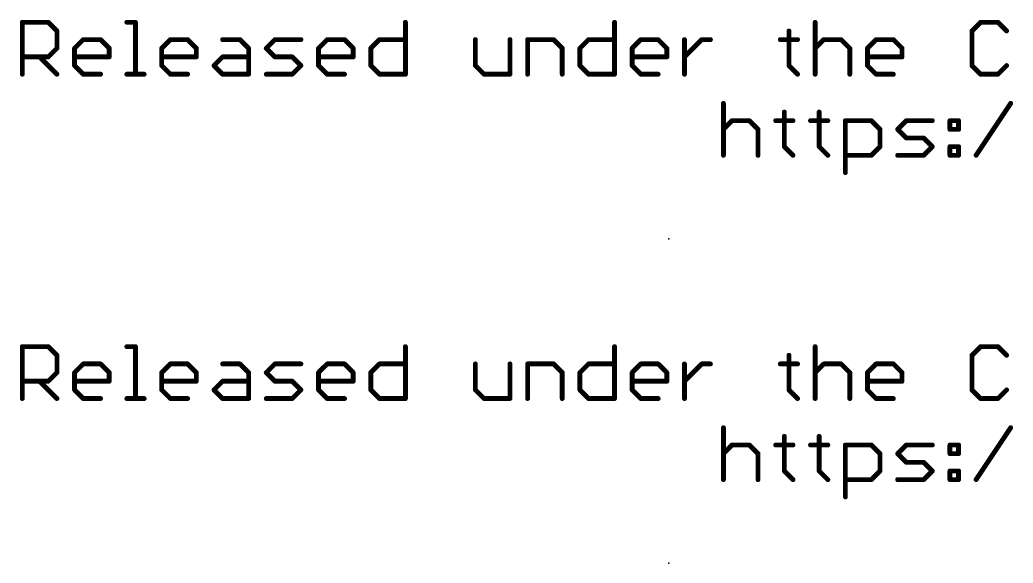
# Model space of a CAD drawing. Extents: x -32 to 75, y -41 to 41.
# Drawn here: x -31.75 to -0.64, y -40.64 to -23.62 of the extents above; entities that cross this region are included whole.
import ezdxf

# ---------------------------------------------------------------- set-up
doc = ezdxf.new("R2010")
doc.units = 0
doc.layers.add('23', color=53, linetype='CONTINUOUS')
doc.layers.add('51', color=53, linetype='CONTINUOUS')

msp = doc.modelspace()

# ---------------------------------------------------------------- linework, layer by layer
at = {"layer": '23'}
for p in [(-11.43, -30.48), (-11.43, -40.64)]:
    msp.add_point(p, dxfattribs=at)
at = {"layer": '51', "const_width": 0.1524}
for points in [[(-31.6738, -25.3238), (-31.6738, -23.6968)], [(-31.6738, -23.6968), (-30.8603, -23.6968)], [(-30.8603, -23.6968), (-30.5891, -23.968)], [(-28.3995, -23.6968), (-28.1283, -23.6968)], [(-28.1283, -23.6968), (-28.1283, -25.3238)], [(-19.6748, -23.6968), (-19.6748, -25.3238)], [(-13.1261, -23.6968), (-13.1261, -25.3238)], [(-6.8436, -23.6968), (-6.8436, -25.3238)], [(-1.661, -23.6968), (-1.9321, -23.968)], [(-1.1186, -23.6968), (-1.661, -23.6968)], [(-0.8475, -23.968), (-1.1186, -23.6968)], [(-30.5891, -23.968), (-30.5891, -24.5103)], [(-7.6639, -23.968), (-7.6639, -25.0526)], [(-1.9321, -23.968), (-1.9321, -25.0526)], [(-30.0366, -24.5103), (-29.7655, -24.2391)], [(-29.7655, -24.2391), (-29.2232, -24.2391)], [(-29.2232, -24.2391), (-28.952, -24.5103)], [(-27.3081, -24.5103), (-27.0369, -24.2391)], [(-27.0369, -24.2391), (-26.4946, -24.2391)], [(-26.4946, -24.2391), (-26.2234, -24.5103)], [(-25.3997, -24.2391), (-24.8574, -24.2391)], [(-24.8574, -24.2391), (-24.5862, -24.5103)], [(-24.0337, -24.5103), (-23.7626, -24.2391)], [(-23.7626, -24.2391), (-22.9491, -24.2391)], [(-22.3966, -24.5103), (-22.1254, -24.2391)], [(-22.1254, -24.2391), (-21.5831, -24.2391)], [(-21.5831, -24.2391), (-21.3119, -24.5103)], [(-20.7594, -24.5103), (-20.4883, -24.2391)], [(-20.4883, -24.2391), (-19.6748, -24.2391)], [(-17.4851, -24.2391), (-17.4851, -25.0526)], [(-16.4005, -25.3238), (-16.4005, -24.2391)], [(-15.848, -25.3238), (-15.848, -24.2391)], [(-15.848, -24.2391), (-15.0345, -24.2391)], [(-15.0345, -24.2391), (-14.7633, -24.5103)], [(-14.2108, -24.5103), (-13.9396, -24.2391)], [(-13.9396, -24.2391), (-13.1261, -24.2391)], [(-12.5736, -24.5103), (-12.3025, -24.2391)], [(-12.3025, -24.2391), (-11.7602, -24.2391)], [(-11.7602, -24.2391), (-11.489, -24.5103)], [(-10.9365, -25.3238), (-10.9365, -24.2391)], [(-10.9365, -24.7815), (-10.3942, -24.2391)], [(-10.3942, -24.2391), (-10.123, -24.2391)], [(-7.935, -24.2391), (-7.3927, -24.2391)], [(-6.8436, -24.5103), (-6.5724, -24.2391)], [(-6.5724, -24.2391), (-6.0301, -24.2391)], [(-6.0301, -24.2391), (-5.7589, -24.5103)], [(-5.2064, -24.5103), (-4.9353, -24.2391)], [(-4.9353, -24.2391), (-4.3929, -24.2391)], [(-4.3929, -24.2391), (-4.1218, -24.5103)], [(-30.5891, -24.5103), (-30.8603, -24.7815)], [(-30.0366, -25.0526), (-30.0366, -24.5103)], [(-28.952, -24.5103), (-28.952, -24.7815)], [(-27.3081, -25.0526), (-27.3081, -24.5103)], [(-26.2234, -24.5103), (-26.2234, -24.7815)], [(-24.5862, -24.5103), (-24.5862, -25.3238)], [(-23.7626, -24.7815), (-24.0337, -24.5103)], [(-22.3966, -25.0526), (-22.3966, -24.5103)], [(-21.3119, -24.5103), (-21.3119, -24.7815)], [(-20.7594, -25.0526), (-20.7594, -24.5103)], [(-14.7633, -24.5103), (-14.7633, -25.3238)], [(-14.2108, -25.0526), (-14.2108, -24.5103)], [(-12.5736, -25.0526), (-12.5736, -24.5103)], [(-11.489, -24.5103), (-11.489, -24.7815)], [(-5.7589, -24.5103), (-5.7589, -25.3238)], [(-5.2064, -25.0526), (-5.2064, -24.5103)], [(-4.1218, -24.5103), (-4.1218, -24.7815)], [(-30.8603, -24.7815), (-31.6738, -24.7815)], [(-31.1315, -24.7815), (-30.5891, -25.3238)], [(-28.952, -24.7815), (-30.0366, -24.7815)], [(-26.2234, -24.7815), (-27.3081, -24.7815)], [(-25.6709, -25.0526), (-25.3997, -24.7815)], [(-25.3997, -24.7815), (-24.5862, -24.7815)], [(-23.2202, -24.7815), (-23.7626, -24.7815)], [(-22.9491, -25.0526), (-23.2202, -24.7815)], [(-21.3119, -24.7815), (-22.3966, -24.7815)], [(-11.489, -24.7815), (-12.5736, -24.7815)], [(-4.1218, -24.7815), (-5.2064, -24.7815)], [(-29.7655, -25.3238), (-30.0366, -25.0526)], [(-27.0369, -25.3238), (-27.3081, -25.0526)], [(-25.3997, -25.3238), (-25.6709, -25.0526)], [(-23.2202, -25.3238), (-22.9491, -25.0526)], [(-22.1254, -25.3238), (-22.3966, -25.0526)], [(-20.4883, -25.3238), (-20.7594, -25.0526)], [(-17.4851, -25.0526), (-17.214, -25.3238)], [(-13.9396, -25.3238), (-14.2108, -25.0526)], [(-12.3025, -25.3238), (-12.5736, -25.0526)], [(-7.6639, -25.0526), (-7.3927, -25.3238)], [(-4.9353, -25.3238), (-5.2064, -25.0526)], [(-1.9321, -25.0526), (-1.661, -25.3238)], [(-1.1186, -25.3238), (-0.8475, -25.0526)], [(-29.2232, -25.3238), (-29.7655, -25.3238)], [(-28.3995, -25.3238), (-27.8572, -25.3238)], [(-26.4946, -25.3238), (-27.0369, -25.3238)], [(-24.5862, -25.3238), (-25.3997, -25.3238)], [(-24.0337, -25.3238), (-23.2202, -25.3238)], [(-21.5831, -25.3238), (-22.1254, -25.3238)], [(-19.6748, -25.3238), (-20.4883, -25.3238)], [(-17.214, -25.3238), (-16.4005, -25.3238)], [(-13.1261, -25.3238), (-13.9396, -25.3238)], [(-11.7602, -25.3238), (-12.3025, -25.3238)], [(-4.3929, -25.3238), (-4.9353, -25.3238)], [(-1.661, -25.3238), (-1.1186, -25.3238)], [(-9.7166, -26.2368), (-9.7166, -27.8638)], [(-7.8083, -26.508), (-7.8083, -27.5926)], [(-6.7169, -26.508), (-6.7169, -27.5926)], [(-1.8037, -27.8638), (-0.7191, -26.2368)], [(-9.7166, -27.0503), (-9.4455, -26.7791)], [(-9.4455, -26.7791), (-8.9032, -26.7791)], [(-8.9032, -26.7791), (-8.632, -27.0503)], [(-8.0795, -26.7791), (-7.5372, -26.7791)], [(-6.9881, -26.7791), (-6.4457, -26.7791)], [(-5.8966, -28.4061), (-5.8966, -26.7791)], [(-5.8966, -26.7791), (-5.0831, -26.7791)], [(-5.0831, -26.7791), (-4.812, -27.0503)], [(-4.2595, -27.0503), (-3.9883, -26.7791)], [(-3.9883, -26.7791), (-3.1748, -26.7791)], [(-2.6223, -26.7791), (-2.3511, -26.7791)], [(-2.6223, -27.0503), (-2.6223, -26.7791)], [(-2.3511, -26.7791), (-2.3511, -27.0503)], [(-8.632, -27.0503), (-8.632, -27.8638)], [(-4.812, -27.0503), (-4.812, -27.5926)], [(-3.9883, -27.3215), (-4.2595, -27.0503)], [(-2.3511, -27.0503), (-2.6223, -27.0503)], [(-3.446, -27.3215), (-3.9883, -27.3215)], [(-3.1748, -27.5926), (-3.446, -27.3215)], [(-7.8083, -27.5926), (-7.5372, -27.8638)], [(-6.7169, -27.5926), (-6.4457, -27.8638)], [(-4.812, -27.5926), (-5.0831, -27.8638)], [(-3.446, -27.8638), (-3.1748, -27.5926)], [(-2.6223, -27.5926), (-2.3511, -27.5926)], [(-2.6223, -27.8638), (-2.6223, -27.5926)], [(-2.3511, -27.5926), (-2.3511, -27.8638)], [(-5.0831, -27.8638), (-5.8966, -27.8638)], [(-4.2595, -27.8638), (-3.446, -27.8638)], [(-2.3511, -27.8638), (-2.6223, -27.8638)], [(-31.6738, -35.4838), (-31.6738, -33.8568)], [(-31.6738, -33.8568), (-30.8603, -33.8568)], [(-30.8603, -33.8568), (-30.5891, -34.128)], [(-28.3995, -33.8568), (-28.1283, -33.8568)], [(-28.1283, -33.8568), (-28.1283, -35.4838)], [(-19.6748, -33.8568), (-19.6748, -35.4838)], [(-13.1261, -33.8568), (-13.1261, -35.4838)], [(-6.8436, -33.8568), (-6.8436, -35.4838)], [(-1.661, -33.8568), (-1.9321, -34.128)], [(-1.1186, -33.8568), (-1.661, -33.8568)], [(-0.8475, -34.128), (-1.1186, -33.8568)], [(-30.5891, -34.128), (-30.5891, -34.6703)], [(-7.6639, -34.128), (-7.6639, -35.2126)], [(-1.9321, -34.128), (-1.9321, -35.2126)], [(-30.0366, -34.6703), (-29.7655, -34.3991)], [(-29.7655, -34.3991), (-29.2232, -34.3991)], [(-29.2232, -34.3991), (-28.952, -34.6703)], [(-27.3081, -34.6703), (-27.0369, -34.3991)], [(-27.0369, -34.3991), (-26.4946, -34.3991)], [(-26.4946, -34.3991), (-26.2234, -34.6703)], [(-25.3997, -34.3991), (-24.8574, -34.3991)], [(-24.8574, -34.3991), (-24.5862, -34.6703)], [(-24.0337, -34.6703), (-23.7626, -34.3991)], [(-23.7626, -34.3991), (-22.9491, -34.3991)], [(-22.3966, -34.6703), (-22.1254, -34.3991)], [(-22.1254, -34.3991), (-21.5831, -34.3991)], [(-21.5831, -34.3991), (-21.3119, -34.6703)], [(-20.7594, -34.6703), (-20.4883, -34.3991)], [(-20.4883, -34.3991), (-19.6748, -34.3991)], [(-17.4851, -34.3991), (-17.4851, -35.2126)], [(-16.4005, -35.4838), (-16.4005, -34.3991)], [(-15.848, -35.4838), (-15.848, -34.3991)], [(-15.848, -34.3991), (-15.0345, -34.3991)], [(-15.0345, -34.3991), (-14.7633, -34.6703)], [(-14.2108, -34.6703), (-13.9396, -34.3991)], [(-13.9396, -34.3991), (-13.1261, -34.3991)], [(-12.5736, -34.6703), (-12.3025, -34.3991)], [(-12.3025, -34.3991), (-11.7602, -34.3991)], [(-11.7602, -34.3991), (-11.489, -34.6703)], [(-10.9365, -35.4838), (-10.9365, -34.3991)], [(-10.9365, -34.9415), (-10.3942, -34.3991)], [(-10.3942, -34.3991), (-10.123, -34.3991)], [(-7.935, -34.3991), (-7.3927, -34.3991)], [(-6.8436, -34.6703), (-6.5724, -34.3991)], [(-6.5724, -34.3991), (-6.0301, -34.3991)], [(-6.0301, -34.3991), (-5.7589, -34.6703)], [(-5.2064, -34.6703), (-4.9353, -34.3991)], [(-4.9353, -34.3991), (-4.3929, -34.3991)], [(-4.3929, -34.3991), (-4.1218, -34.6703)], [(-30.5891, -34.6703), (-30.8603, -34.9415)], [(-30.0366, -35.2126), (-30.0366, -34.6703)], [(-28.952, -34.6703), (-28.952, -34.9415)], [(-27.3081, -35.2126), (-27.3081, -34.6703)], [(-26.2234, -34.6703), (-26.2234, -34.9415)], [(-24.5862, -34.6703), (-24.5862, -35.4838)], [(-23.7626, -34.9415), (-24.0337, -34.6703)], [(-22.3966, -35.2126), (-22.3966, -34.6703)], [(-21.3119, -34.6703), (-21.3119, -34.9415)], [(-20.7594, -35.2126), (-20.7594, -34.6703)], [(-14.7633, -34.6703), (-14.7633, -35.4838)], [(-14.2108, -35.2126), (-14.2108, -34.6703)], [(-12.5736, -35.2126), (-12.5736, -34.6703)], [(-11.489, -34.6703), (-11.489, -34.9415)], [(-5.7589, -34.6703), (-5.7589, -35.4838)], [(-5.2064, -35.2126), (-5.2064, -34.6703)], [(-4.1218, -34.6703), (-4.1218, -34.9415)], [(-30.8603, -34.9415), (-31.6738, -34.9415)], [(-31.1315, -34.9415), (-30.5891, -35.4838)], [(-28.952, -34.9415), (-30.0366, -34.9415)], [(-29.7655, -35.4838), (-30.0366, -35.2126)], [(-26.2234, -34.9415), (-27.3081, -34.9415)], [(-27.0369, -35.4838), (-27.3081, -35.2126)], [(-25.6709, -35.2126), (-25.3997, -34.9415)], [(-25.3997, -35.4838), (-25.6709, -35.2126)], [(-25.3997, -34.9415), (-24.5862, -34.9415)], [(-23.2202, -34.9415), (-23.7626, -34.9415)], [(-22.9491, -35.2126), (-23.2202, -34.9415)], [(-23.2202, -35.4838), (-22.9491, -35.2126)], [(-21.3119, -34.9415), (-22.3966, -34.9415)], [(-22.1254, -35.4838), (-22.3966, -35.2126)], [(-20.4883, -35.4838), (-20.7594, -35.2126)], [(-17.4851, -35.2126), (-17.214, -35.4838)], [(-13.9396, -35.4838), (-14.2108, -35.2126)], [(-11.489, -34.9415), (-12.5736, -34.9415)], [(-12.3025, -35.4838), (-12.5736, -35.2126)], [(-7.6639, -35.2126), (-7.3927, -35.4838)], [(-4.1218, -34.9415), (-5.2064, -34.9415)], [(-4.9353, -35.4838), (-5.2064, -35.2126)], [(-1.9321, -35.2126), (-1.661, -35.4838)], [(-1.1186, -35.4838), (-0.8475, -35.2126)], [(-29.2232, -35.4838), (-29.7655, -35.4838)], [(-28.3995, -35.4838), (-27.8572, -35.4838)], [(-26.4946, -35.4838), (-27.0369, -35.4838)], [(-24.5862, -35.4838), (-25.3997, -35.4838)], [(-24.0337, -35.4838), (-23.2202, -35.4838)], [(-21.5831, -35.4838), (-22.1254, -35.4838)], [(-19.6748, -35.4838), (-20.4883, -35.4838)], [(-17.214, -35.4838), (-16.4005, -35.4838)], [(-13.1261, -35.4838), (-13.9396, -35.4838)], [(-11.7602, -35.4838), (-12.3025, -35.4838)], [(-4.3929, -35.4838), (-4.9353, -35.4838)], [(-1.661, -35.4838), (-1.1186, -35.4838)], [(-9.7166, -36.3968), (-9.7166, -38.0238)], [(-1.8037, -38.0238), (-0.7191, -36.3968)], [(-7.8083, -36.668), (-7.8083, -37.7526)], [(-6.7169, -36.668), (-6.7169, -37.7526)], [(-9.7166, -37.2103), (-9.4455, -36.9391)], [(-9.4455, -36.9391), (-8.9032, -36.9391)], [(-8.9032, -36.9391), (-8.632, -37.2103)], [(-8.0795, -36.9391), (-7.5372, -36.9391)], [(-6.9881, -36.9391), (-6.4457, -36.9391)], [(-5.8966, -38.5661), (-5.8966, -36.9391)], [(-5.8966, -36.9391), (-5.0831, -36.9391)], [(-5.0831, -36.9391), (-4.812, -37.2103)], [(-4.2595, -37.2103), (-3.9883, -36.9391)], [(-3.9883, -36.9391), (-3.1748, -36.9391)], [(-2.6223, -36.9391), (-2.3511, -36.9391)], [(-2.6223, -37.2103), (-2.6223, -36.9391)], [(-2.3511, -36.9391), (-2.3511, -37.2103)], [(-8.632, -37.2103), (-8.632, -38.0238)], [(-4.812, -37.2103), (-4.812, -37.7526)], [(-3.9883, -37.4815), (-4.2595, -37.2103)], [(-2.3511, -37.2103), (-2.6223, -37.2103)], [(-3.446, -37.4815), (-3.9883, -37.4815)], [(-3.1748, -37.7526), (-3.446, -37.4815)], [(-7.8083, -37.7526), (-7.5372, -38.0238)], [(-6.7169, -37.7526), (-6.4457, -38.0238)], [(-5.0831, -38.0238), (-5.8966, -38.0238)], [(-4.812, -37.7526), (-5.0831, -38.0238)], [(-4.2595, -38.0238), (-3.446, -38.0238)], [(-3.446, -38.0238), (-3.1748, -37.7526)], [(-2.6223, -37.7526), (-2.3511, -37.7526)], [(-2.6223, -38.0238), (-2.6223, -37.7526)], [(-2.3511, -38.0238), (-2.6223, -38.0238)], [(-2.3511, -37.7526), (-2.3511, -38.0238)]]:
    msp.add_lwpolyline(points, dxfattribs=at)
at = {"layer": '51', "const_width": 0.0762}
for points in [[(-31.6357, -23.6968, 1), (-31.7119, -23.6968)], [(-31.6738, -23.6587, 1), (-31.6738, -23.7349)], [(-30.8334, -23.6699, 1), (-30.8872, -23.7238)], [(-30.8603, -23.7349, 1), (-30.8603, -23.6587)], [(-28.3995, -23.6587, 1), (-28.3995, -23.7349)], [(-28.0902, -23.6968, 1), (-28.1664, -23.6968)], [(-28.1283, -23.7349, 1), (-28.1283, -23.6587)], [(-19.6367, -23.6968, 1), (-19.7129, -23.6968)], [(-13.088, -23.6968, 1), (-13.1642, -23.6968)], [(-6.8055, -23.6968, 1), (-6.8817, -23.6968)], [(-1.661, -23.6587, 1), (-1.661, -23.7349)], [(-1.634, -23.7238, 1), (-1.6879, -23.6699)], [(-1.0917, -23.6699, 1), (-1.1456, -23.7238)], [(-1.1186, -23.7349, 1), (-1.1186, -23.6587)], [(-30.551, -23.968, 1), (-30.6272, -23.968)], [(-30.6161, -23.9949, 1), (-30.5622, -23.941)], [(-7.6258, -23.968, 1), (-7.702, -23.968)], [(-1.9591, -23.941, 1), (-1.9052, -23.9949)], [(-1.894, -23.968, 1), (-1.9702, -23.968)], [(-0.8744, -23.9949, 1), (-0.8205, -23.941)], [(-29.7655, -24.201, 1), (-29.7655, -24.2772)], [(-29.7385, -24.2661, 1), (-29.7924, -24.2122)], [(-29.1962, -24.2122, 1), (-29.2501, -24.2661)], [(-29.2232, -24.2772, 1), (-29.2232, -24.201)], [(-27.0369, -24.201, 1), (-27.0369, -24.2772)], [(-27.0099, -24.2661, 1), (-27.0638, -24.2122)], [(-26.4676, -24.2122, 1), (-26.5215, -24.2661)], [(-26.4946, -24.2772, 1), (-26.4946, -24.201)], [(-25.3997, -24.201, 1), (-25.3997, -24.2772)], [(-24.8305, -24.2122, 1), (-24.8843, -24.2661)], [(-24.8574, -24.2772, 1), (-24.8574, -24.201)], [(-23.7626, -24.201, 1), (-23.7626, -24.2772)], [(-23.7356, -24.2661, 1), (-23.7895, -24.2122)], [(-22.9491, -24.2772, 1), (-22.9491, -24.201)], [(-22.1254, -24.201, 1), (-22.1254, -24.2772)], [(-22.0985, -24.2661, 1), (-22.1524, -24.2122)], [(-21.5561, -24.2122, 1), (-21.61, -24.2661)], [(-21.5831, -24.2772, 1), (-21.5831, -24.201)], [(-20.4883, -24.201, 1), (-20.4883, -24.2772)], [(-20.4613, -24.2661, 1), (-20.5152, -24.2122)], [(-19.6748, -24.2772, 1), (-19.6748, -24.201)], [(-17.447, -24.2391, 1), (-17.5232, -24.2391)], [(-16.3624, -24.2391, 1), (-16.4386, -24.2391)], [(-15.8099, -24.2391, 1), (-15.8861, -24.2391)], [(-15.848, -24.201, 1), (-15.848, -24.2772)], [(-15.0075, -24.2122, 1), (-15.0614, -24.2661)], [(-15.0345, -24.2772, 1), (-15.0345, -24.201)], [(-13.9396, -24.201, 1), (-13.9396, -24.2772)], [(-13.9127, -24.2661, 1), (-13.9666, -24.2122)], [(-13.1261, -24.2772, 1), (-13.1261, -24.201)], [(-12.3025, -24.201, 1), (-12.3025, -24.2772)], [(-12.2755, -24.2661, 1), (-12.3294, -24.2122)], [(-11.7332, -24.2122, 1), (-11.7871, -24.2661)], [(-11.7602, -24.2772, 1), (-11.7602, -24.201)], [(-10.8984, -24.2391, 1), (-10.9746, -24.2391)], [(-10.3942, -24.201, 1), (-10.3942, -24.2772)], [(-10.3672, -24.2661, 1), (-10.4211, -24.2122)], [(-10.123, -24.2772, 1), (-10.123, -24.201)], [(-7.935, -24.201, 1), (-7.935, -24.2772)], [(-7.3927, -24.2772, 1), (-7.3927, -24.201)], [(-6.5724, -24.201, 1), (-6.5724, -24.2772)], [(-6.5455, -24.2661, 1), (-6.5994, -24.2122)], [(-6.0032, -24.2122, 1), (-6.057, -24.2661)], [(-6.0301, -24.2772, 1), (-6.0301, -24.201)], [(-4.9353, -24.201, 1), (-4.9353, -24.2772)], [(-4.9083, -24.2661, 1), (-4.9622, -24.2122)], [(-4.366, -24.2122, 1), (-4.4199, -24.2661)], [(-4.3929, -24.2772, 1), (-4.3929, -24.201)], [(-30.6272, -24.5103, 1), (-30.551, -24.5103)], [(-30.5622, -24.5372, 1), (-30.6161, -24.4834)], [(-29.9985, -24.5103, 1), (-30.0747, -24.5103)], [(-30.0636, -24.4834, 1), (-30.0097, -24.5372)], [(-28.9139, -24.5103, 1), (-28.9901, -24.5103)], [(-28.9789, -24.5372, 1), (-28.925, -24.4834)], [(-27.27, -24.5103, 1), (-27.3462, -24.5103)], [(-27.335, -24.4834, 1), (-27.2811, -24.5372)], [(-26.1853, -24.5103, 1), (-26.2615, -24.5103)], [(-26.2503, -24.5372, 1), (-26.1964, -24.4834)], [(-24.5481, -24.5103, 1), (-24.6243, -24.5103)], [(-24.6132, -24.5372, 1), (-24.5593, -24.4834)], [(-24.0068, -24.4834, 1), (-24.0607, -24.5372)], [(-24.0607, -24.4834, 1), (-24.0068, -24.5372)], [(-22.3585, -24.5103, 1), (-22.4347, -24.5103)], [(-22.4235, -24.4834, 1), (-22.3696, -24.5372)], [(-21.2738, -24.5103, 1), (-21.35, -24.5103)], [(-21.3389, -24.5372, 1), (-21.285, -24.4834)], [(-20.7213, -24.5103, 1), (-20.7975, -24.5103)], [(-20.7864, -24.4834, 1), (-20.7325, -24.5372)], [(-14.7252, -24.5103, 1), (-14.8014, -24.5103)], [(-14.7902, -24.5372, 1), (-14.7364, -24.4834)], [(-14.1727, -24.5103, 1), (-14.2489, -24.5103)], [(-14.2377, -24.4834, 1), (-14.1839, -24.5372)], [(-12.5355, -24.5103, 1), (-12.6117, -24.5103)], [(-12.6006, -24.4834, 1), (-12.5467, -24.5372)], [(-11.4509, -24.5103, 1), (-11.5271, -24.5103)], [(-11.5159, -24.5372, 1), (-11.462, -24.4834)], [(-6.8705, -24.4834, 1), (-6.8167, -24.5372)], [(-5.7208, -24.5103, 1), (-5.797, -24.5103)], [(-5.7859, -24.5372, 1), (-5.732, -24.4834)], [(-5.1683, -24.5103, 1), (-5.2445, -24.5103)], [(-5.2334, -24.4834, 1), (-5.1795, -24.5372)], [(-4.0837, -24.5103, 1), (-4.1599, -24.5103)], [(-4.1487, -24.5372, 1), (-4.0948, -24.4834)], [(-31.6738, -24.7434, 1), (-31.6738, -24.8196)], [(-31.1045, -24.7545, 1), (-31.1584, -24.8084)], [(-30.8872, -24.7545, 1), (-30.8334, -24.8084)], [(-30.8603, -24.8196, 1), (-30.8603, -24.7434)], [(-30.0366, -24.7434, 1), (-30.0366, -24.8196)], [(-28.9901, -24.7815, 1), (-28.9139, -24.7815)], [(-28.952, -24.8196, 1), (-28.952, -24.7434)], [(-27.3081, -24.7434, 1), (-27.3081, -24.8196)], [(-26.2615, -24.7815, 1), (-26.1853, -24.7815)], [(-26.2234, -24.8196, 1), (-26.2234, -24.7434)], [(-25.3997, -24.7434, 1), (-25.3997, -24.8196)], [(-25.3728, -24.8084, 1), (-25.4267, -24.7545)], [(-24.5862, -24.8196, 1), (-24.5862, -24.7434)], [(-23.7626, -24.7434, 1), (-23.7626, -24.8196)], [(-23.7895, -24.8084, 1), (-23.7356, -24.7545)], [(-23.1933, -24.7545, 1), (-23.2472, -24.8084)], [(-23.2202, -24.8196, 1), (-23.2202, -24.7434)], [(-22.3966, -24.7434, 1), (-22.3966, -24.8196)], [(-21.35, -24.7815, 1), (-21.2738, -24.7815)], [(-21.3119, -24.8196, 1), (-21.3119, -24.7434)], [(-12.5736, -24.7434, 1), (-12.5736, -24.8196)], [(-11.5271, -24.7815, 1), (-11.4509, -24.7815)], [(-11.489, -24.8196, 1), (-11.489, -24.7434)], [(-10.9634, -24.7545, 1), (-10.9095, -24.8084)], [(-5.2064, -24.7434, 1), (-5.2064, -24.8196)], [(-4.1599, -24.7815, 1), (-4.0837, -24.7815)], [(-4.1218, -24.8196, 1), (-4.1218, -24.7434)], [(-30.0097, -25.0257, 1), (-30.0636, -25.0796)], [(-30.0747, -25.0526, 1), (-29.9985, -25.0526)], [(-27.2811, -25.0257, 1), (-27.335, -25.0796)], [(-27.3462, -25.0526, 1), (-27.27, -25.0526)], [(-25.644, -25.0257, 1), (-25.6978, -25.0796)], [(-25.6978, -25.0257, 1), (-25.644, -25.0796)], [(-22.9221, -25.0796, 1), (-22.976, -25.0257)], [(-22.976, -25.0796, 1), (-22.9221, -25.0257)], [(-22.3696, -25.0257, 1), (-22.4235, -25.0796)], [(-22.4347, -25.0526, 1), (-22.3585, -25.0526)], [(-20.7325, -25.0257, 1), (-20.7864, -25.0796)], [(-20.7975, -25.0526, 1), (-20.7213, -25.0526)], [(-17.4582, -25.0257, 1), (-17.5121, -25.0796)], [(-17.5232, -25.0526, 1), (-17.447, -25.0526)], [(-14.1839, -25.0257, 1), (-14.2377, -25.0796)], [(-14.2489, -25.0526, 1), (-14.1727, -25.0526)], [(-12.5467, -25.0257, 1), (-12.6006, -25.0796)], [(-12.6117, -25.0526, 1), (-12.5355, -25.0526)], [(-7.6369, -25.0257, 1), (-7.6908, -25.0796)], [(-7.702, -25.0526, 1), (-7.6258, -25.0526)], [(-5.1795, -25.0257, 1), (-5.2334, -25.0796)], [(-5.2445, -25.0526, 1), (-5.1683, -25.0526)], [(-1.9052, -25.0257, 1), (-1.9591, -25.0796)], [(-1.9702, -25.0526, 1), (-1.894, -25.0526)], [(-0.8205, -25.0796, 1), (-0.8744, -25.0257)], [(-31.7119, -25.3238, 1), (-31.6357, -25.3238)], [(-30.6161, -25.3507, 1), (-30.5622, -25.2969)], [(-29.7655, -25.2857, 1), (-29.7655, -25.3619)], [(-29.7924, -25.3507, 1), (-29.7385, -25.2969)], [(-29.2232, -25.3619, 1), (-29.2232, -25.2857)], [(-28.3995, -25.2857, 1), (-28.3995, -25.3619)], [(-28.1664, -25.3238, 1), (-28.0902, -25.3238)], [(-27.8572, -25.3619, 1), (-27.8572, -25.2857)], [(-27.0369, -25.2857, 1), (-27.0369, -25.3619)], [(-27.0638, -25.3507, 1), (-27.0099, -25.2969)], [(-26.4946, -25.3619, 1), (-26.4946, -25.2857)], [(-25.3997, -25.2857, 1), (-25.3997, -25.3619)], [(-25.4267, -25.3507, 1), (-25.3728, -25.2969)], [(-24.6243, -25.3238, 1), (-24.5481, -25.3238)], [(-24.5862, -25.3619, 1), (-24.5862, -25.2857)], [(-24.0337, -25.2857, 1), (-24.0337, -25.3619)], [(-23.2472, -25.2969, 1), (-23.1933, -25.3507)], [(-23.2202, -25.3619, 1), (-23.2202, -25.2857)], [(-22.1254, -25.2857, 1), (-22.1254, -25.3619)], [(-22.1524, -25.3507, 1), (-22.0985, -25.2969)], [(-21.5831, -25.3619, 1), (-21.5831, -25.2857)], [(-20.4883, -25.2857, 1), (-20.4883, -25.3619)], [(-20.5152, -25.3507, 1), (-20.4613, -25.2969)], [(-19.7129, -25.3238, 1), (-19.6367, -25.3238)], [(-19.6748, -25.3619, 1), (-19.6748, -25.2857)], [(-17.214, -25.2857, 1), (-17.214, -25.3619)], [(-17.2409, -25.3507, 1), (-17.187, -25.2969)], [(-16.4386, -25.3238, 1), (-16.3624, -25.3238)], [(-16.4005, -25.3619, 1), (-16.4005, -25.2857)], [(-15.8861, -25.3238, 1), (-15.8099, -25.3238)], [(-14.8014, -25.3238, 1), (-14.7252, -25.3238)], [(-13.9396, -25.2857, 1), (-13.9396, -25.3619)], [(-13.9666, -25.3507, 1), (-13.9127, -25.2969)], [(-13.1642, -25.3238, 1), (-13.088, -25.3238)], [(-13.1261, -25.3619, 1), (-13.1261, -25.2857)], [(-12.3025, -25.2857, 1), (-12.3025, -25.3619)], [(-12.3294, -25.3507, 1), (-12.2755, -25.2969)], [(-11.7602, -25.3619, 1), (-11.7602, -25.2857)], [(-10.9746, -25.3238, 1), (-10.8984, -25.3238)], [(-7.4196, -25.3507, 1), (-7.3658, -25.2969)], [(-6.8817, -25.3238, 1), (-6.8055, -25.3238)], [(-5.797, -25.3238, 1), (-5.7208, -25.3238)], [(-4.9353, -25.2857, 1), (-4.9353, -25.3619)], [(-4.9622, -25.3507, 1), (-4.9083, -25.2969)], [(-4.3929, -25.3619, 1), (-4.3929, -25.2857)], [(-1.661, -25.2857, 1), (-1.661, -25.3619)], [(-1.6879, -25.3507, 1), (-1.634, -25.2969)], [(-1.1456, -25.2969, 1), (-1.0917, -25.3507)], [(-1.1186, -25.3619, 1), (-1.1186, -25.2857)], [(-9.6785, -26.2368, 1), (-9.7547, -26.2368)], [(-7.7702, -26.508, 1), (-7.8464, -26.508)], [(-6.6788, -26.508, 1), (-6.755, -26.508)], [(-0.6874, -26.2579, 1), (-0.7508, -26.2157)], [(-9.4455, -26.741, 1), (-9.4455, -26.8172)], [(-9.4185, -26.8061, 1), (-9.4724, -26.7522)], [(-8.8762, -26.7522, 1), (-8.9301, -26.8061)], [(-8.9032, -26.8172, 1), (-8.9032, -26.741)], [(-8.0795, -26.741, 1), (-8.0795, -26.8172)], [(-7.5372, -26.8172, 1), (-7.5372, -26.741)], [(-6.9881, -26.741, 1), (-6.9881, -26.8172)], [(-6.4457, -26.8172, 1), (-6.4457, -26.741)], [(-5.8585, -26.7791, 1), (-5.9347, -26.7791)], [(-5.8966, -26.741, 1), (-5.8966, -26.8172)], [(-5.0562, -26.7522, 1), (-5.1101, -26.8061)], [(-5.0831, -26.8172, 1), (-5.0831, -26.741)], [(-3.9883, -26.741, 1), (-3.9883, -26.8172)], [(-3.9614, -26.8061, 1), (-4.0152, -26.7522)], [(-3.1748, -26.8172, 1), (-3.1748, -26.741)], [(-2.6223, -26.741, 1), (-2.6223, -26.8172)], [(-2.5842, -26.7791, 1), (-2.6604, -26.7791)], [(-2.313, -26.7791, 1), (-2.3892, -26.7791)], [(-2.3511, -26.8172, 1), (-2.3511, -26.741)], [(-9.7436, -27.0234, 1), (-9.6897, -27.0772)], [(-8.5939, -27.0503, 1), (-8.6701, -27.0503)], [(-8.6589, -27.0772, 1), (-8.605, -27.0234)], [(-4.7739, -27.0503, 1), (-4.8501, -27.0503)], [(-4.8389, -27.0772, 1), (-4.785, -27.0234)], [(-4.2325, -27.0234, 1), (-4.2864, -27.0772)], [(-4.2864, -27.0234, 1), (-4.2325, -27.0772)], [(-2.6223, -27.0122, 1), (-2.6223, -27.0884)], [(-2.6604, -27.0503, 1), (-2.5842, -27.0503)], [(-2.3892, -27.0503, 1), (-2.313, -27.0503)], [(-2.3511, -27.0884, 1), (-2.3511, -27.0122)], [(-3.9883, -27.2834, 1), (-3.9883, -27.3596)], [(-4.0152, -27.3484, 1), (-3.9614, -27.2945)], [(-3.419, -27.2945, 1), (-3.4729, -27.3484)], [(-3.446, -27.3596, 1), (-3.446, -27.2834)], [(-7.7814, -27.5657, 1), (-7.8353, -27.6196)], [(-7.8464, -27.5926, 1), (-7.7702, -27.5926)], [(-6.6899, -27.5657, 1), (-6.7438, -27.6196)], [(-6.755, -27.5926, 1), (-6.6788, -27.5926)], [(-4.8501, -27.5926, 1), (-4.7739, -27.5926)], [(-4.785, -27.6196, 1), (-4.8389, -27.5657)], [(-3.1479, -27.6196, 1), (-3.2017, -27.5657)], [(-3.2017, -27.6196, 1), (-3.1479, -27.5657)], [(-2.6223, -27.5545, 1), (-2.6223, -27.6307)], [(-2.5842, -27.5926, 1), (-2.6604, -27.5926)], [(-2.313, -27.5926, 1), (-2.3892, -27.5926)], [(-2.3511, -27.6307, 1), (-2.3511, -27.5545)], [(-9.7547, -27.8638, 1), (-9.6785, -27.8638)], [(-8.6701, -27.8638, 1), (-8.5939, -27.8638)], [(-7.5641, -27.8907, 1), (-7.5102, -27.8369)], [(-6.4727, -27.8907, 1), (-6.4188, -27.8369)], [(-5.8966, -27.8257, 1), (-5.8966, -27.9019)], [(-5.1101, -27.8369, 1), (-5.0562, -27.8907)], [(-5.0831, -27.9019, 1), (-5.0831, -27.8257)], [(-4.2595, -27.8257, 1), (-4.2595, -27.9019)], [(-3.4729, -27.8369, 1), (-3.419, -27.8907)], [(-3.446, -27.9019, 1), (-3.446, -27.8257)], [(-2.6223, -27.8257, 1), (-2.6223, -27.9019)], [(-2.6604, -27.8638, 1), (-2.5842, -27.8638)], [(-2.3892, -27.8638, 1), (-2.313, -27.8638)], [(-2.3511, -27.9019, 1), (-2.3511, -27.8257)], [(-1.8354, -27.8427, 1), (-1.772, -27.8849)], [(-5.9347, -28.4061, 1), (-5.8585, -28.4061)], [(-31.6357, -33.8568, 1), (-31.7119, -33.8568)], [(-31.6738, -33.8187, 1), (-31.6738, -33.8949)], [(-30.8334, -33.8299, 1), (-30.8872, -33.8838)], [(-30.8603, -33.8949, 1), (-30.8603, -33.8187)], [(-28.3995, -33.8187, 1), (-28.3995, -33.8949)], [(-28.0902, -33.8568, 1), (-28.1664, -33.8568)], [(-28.1283, -33.8949, 1), (-28.1283, -33.8187)], [(-19.6367, -33.8568, 1), (-19.7129, -33.8568)], [(-13.088, -33.8568, 1), (-13.1642, -33.8568)], [(-6.8055, -33.8568, 1), (-6.8817, -33.8568)], [(-1.661, -33.8187, 1), (-1.661, -33.8949)], [(-1.634, -33.8838, 1), (-1.6879, -33.8299)], [(-1.0917, -33.8299, 1), (-1.1456, -33.8838)], [(-1.1186, -33.8949, 1), (-1.1186, -33.8187)], [(-30.551, -34.128, 1), (-30.6272, -34.128)], [(-30.6161, -34.1549, 1), (-30.5622, -34.101)], [(-7.6258, -34.128, 1), (-7.702, -34.128)], [(-1.9591, -34.101, 1), (-1.9052, -34.1549)], [(-1.894, -34.128, 1), (-1.9702, -34.128)], [(-0.8744, -34.1549, 1), (-0.8205, -34.101)], [(-29.7655, -34.361, 1), (-29.7655, -34.4372)], [(-29.7385, -34.4261, 1), (-29.7924, -34.3722)], [(-29.1962, -34.3722, 1), (-29.2501, -34.4261)], [(-29.2232, -34.4372, 1), (-29.2232, -34.361)], [(-27.0369, -34.361, 1), (-27.0369, -34.4372)], [(-27.0099, -34.4261, 1), (-27.0638, -34.3722)], [(-26.4676, -34.3722, 1), (-26.5215, -34.4261)], [(-26.4946, -34.4372, 1), (-26.4946, -34.361)], [(-25.3997, -34.361, 1), (-25.3997, -34.4372)], [(-24.8305, -34.3722, 1), (-24.8843, -34.4261)], [(-24.8574, -34.4372, 1), (-24.8574, -34.361)], [(-23.7626, -34.361, 1), (-23.7626, -34.4372)], [(-23.7356, -34.4261, 1), (-23.7895, -34.3722)], [(-22.9491, -34.4372, 1), (-22.9491, -34.361)], [(-22.1254, -34.361, 1), (-22.1254, -34.4372)], [(-22.0985, -34.4261, 1), (-22.1524, -34.3722)], [(-21.5561, -34.3722, 1), (-21.61, -34.4261)], [(-21.5831, -34.4372, 1), (-21.5831, -34.361)], [(-20.4883, -34.361, 1), (-20.4883, -34.4372)], [(-20.4613, -34.4261, 1), (-20.5152, -34.3722)], [(-19.6748, -34.4372, 1), (-19.6748, -34.361)], [(-17.447, -34.3991, 1), (-17.5232, -34.3991)], [(-16.3624, -34.3991, 1), (-16.4386, -34.3991)], [(-15.8099, -34.3991, 1), (-15.8861, -34.3991)], [(-15.848, -34.361, 1), (-15.848, -34.4372)], [(-15.0075, -34.3722, 1), (-15.0614, -34.4261)], [(-15.0345, -34.4372, 1), (-15.0345, -34.361)], [(-13.9396, -34.361, 1), (-13.9396, -34.4372)], [(-13.9127, -34.4261, 1), (-13.9666, -34.3722)], [(-13.1261, -34.4372, 1), (-13.1261, -34.361)], [(-12.3025, -34.361, 1), (-12.3025, -34.4372)], [(-12.2755, -34.4261, 1), (-12.3294, -34.3722)], [(-11.7332, -34.3722, 1), (-11.7871, -34.4261)], [(-11.7602, -34.4372, 1), (-11.7602, -34.361)], [(-10.8984, -34.3991, 1), (-10.9746, -34.3991)], [(-10.3942, -34.361, 1), (-10.3942, -34.4372)], [(-10.3672, -34.4261, 1), (-10.4211, -34.3722)], [(-10.123, -34.4372, 1), (-10.123, -34.361)], [(-7.935, -34.361, 1), (-7.935, -34.4372)], [(-7.3927, -34.4372, 1), (-7.3927, -34.361)], [(-6.5724, -34.361, 1), (-6.5724, -34.4372)], [(-6.5455, -34.4261, 1), (-6.5994, -34.3722)], [(-6.0032, -34.3722, 1), (-6.057, -34.4261)], [(-6.0301, -34.4372, 1), (-6.0301, -34.361)], [(-4.9353, -34.361, 1), (-4.9353, -34.4372)], [(-4.9083, -34.4261, 1), (-4.9622, -34.3722)], [(-4.366, -34.3722, 1), (-4.4199, -34.4261)], [(-4.3929, -34.4372, 1), (-4.3929, -34.361)], [(-30.6272, -34.6703, 1), (-30.551, -34.6703)], [(-30.5622, -34.6972, 1), (-30.6161, -34.6434)], [(-29.9985, -34.6703, 1), (-30.0747, -34.6703)], [(-30.0636, -34.6434, 1), (-30.0097, -34.6972)], [(-28.9139, -34.6703, 1), (-28.9901, -34.6703)], [(-28.9789, -34.6972, 1), (-28.925, -34.6434)], [(-27.27, -34.6703, 1), (-27.3462, -34.6703)], [(-27.335, -34.6434, 1), (-27.2811, -34.6972)], [(-26.1853, -34.6703, 1), (-26.2615, -34.6703)], [(-26.2503, -34.6972, 1), (-26.1964, -34.6434)], [(-24.5481, -34.6703, 1), (-24.6243, -34.6703)], [(-24.6132, -34.6972, 1), (-24.5593, -34.6434)], [(-24.0068, -34.6434, 1), (-24.0607, -34.6972)], [(-24.0607, -34.6434, 1), (-24.0068, -34.6972)], [(-22.3585, -34.6703, 1), (-22.4347, -34.6703)], [(-22.4235, -34.6434, 1), (-22.3696, -34.6972)], [(-21.2738, -34.6703, 1), (-21.35, -34.6703)], [(-21.3389, -34.6972, 1), (-21.285, -34.6434)], [(-20.7213, -34.6703, 1), (-20.7975, -34.6703)], [(-20.7864, -34.6434, 1), (-20.7325, -34.6972)], [(-14.7252, -34.6703, 1), (-14.8014, -34.6703)], [(-14.7902, -34.6972, 1), (-14.7364, -34.6434)], [(-14.1727, -34.6703, 1), (-14.2489, -34.6703)], [(-14.2377, -34.6434, 1), (-14.1839, -34.6972)], [(-12.5355, -34.6703, 1), (-12.6117, -34.6703)], [(-12.6006, -34.6434, 1), (-12.5467, -34.6972)], [(-11.4509, -34.6703, 1), (-11.5271, -34.6703)], [(-11.5159, -34.6972, 1), (-11.462, -34.6434)], [(-6.8705, -34.6434, 1), (-6.8167, -34.6972)], [(-5.7208, -34.6703, 1), (-5.797, -34.6703)], [(-5.7859, -34.6972, 1), (-5.732, -34.6434)], [(-5.1683, -34.6703, 1), (-5.2445, -34.6703)], [(-5.2334, -34.6434, 1), (-5.1795, -34.6972)], [(-4.0837, -34.6703, 1), (-4.1599, -34.6703)], [(-4.1487, -34.6972, 1), (-4.0948, -34.6434)], [(-31.6738, -34.9034, 1), (-31.6738, -34.9796)], [(-31.1045, -34.9145, 1), (-31.1584, -34.9684)], [(-30.8872, -34.9145, 1), (-30.8334, -34.9684)], [(-30.8603, -34.9796, 1), (-30.8603, -34.9034)], [(-30.0097, -35.1857, 1), (-30.0636, -35.2396)], [(-30.0366, -34.9034, 1), (-30.0366, -34.9796)], [(-28.9901, -34.9415, 1), (-28.9139, -34.9415)], [(-28.952, -34.9796, 1), (-28.952, -34.9034)], [(-27.3081, -34.9034, 1), (-27.3081, -34.9796)], [(-27.2811, -35.1857, 1), (-27.335, -35.2396)], [(-26.2615, -34.9415, 1), (-26.1853, -34.9415)], [(-26.2234, -34.9796, 1), (-26.2234, -34.9034)], [(-25.644, -35.1857, 1), (-25.6978, -35.2396)], [(-25.6978, -35.1857, 1), (-25.644, -35.2396)], [(-25.3997, -34.9034, 1), (-25.3997, -34.9796)], [(-25.3728, -34.9684, 1), (-25.4267, -34.9145)], [(-24.5862, -34.9796, 1), (-24.5862, -34.9034)], [(-23.7626, -34.9034, 1), (-23.7626, -34.9796)], [(-23.7895, -34.9684, 1), (-23.7356, -34.9145)], [(-23.1933, -34.9145, 1), (-23.2472, -34.9684)], [(-23.2202, -34.9796, 1), (-23.2202, -34.9034)], [(-22.9221, -35.2396, 1), (-22.976, -35.1857)], [(-22.976, -35.2396, 1), (-22.9221, -35.1857)], [(-22.3966, -34.9034, 1), (-22.3966, -34.9796)], [(-22.3696, -35.1857, 1), (-22.4235, -35.2396)], [(-21.35, -34.9415, 1), (-21.2738, -34.9415)], [(-21.3119, -34.9796, 1), (-21.3119, -34.9034)], [(-20.7325, -35.1857, 1), (-20.7864, -35.2396)], [(-17.4582, -35.1857, 1), (-17.5121, -35.2396)], [(-14.1839, -35.1857, 1), (-14.2377, -35.2396)], [(-12.5467, -35.1857, 1), (-12.6006, -35.2396)], [(-12.5736, -34.9034, 1), (-12.5736, -34.9796)], [(-11.5271, -34.9415, 1), (-11.4509, -34.9415)], [(-11.489, -34.9796, 1), (-11.489, -34.9034)], [(-10.9634, -34.9145, 1), (-10.9095, -34.9684)], [(-7.6369, -35.1857, 1), (-7.6908, -35.2396)], [(-5.1795, -35.1857, 1), (-5.2334, -35.2396)], [(-5.2064, -34.9034, 1), (-5.2064, -34.9796)], [(-4.1599, -34.9415, 1), (-4.0837, -34.9415)], [(-4.1218, -34.9796, 1), (-4.1218, -34.9034)], [(-1.9052, -35.1857, 1), (-1.9591, -35.2396)], [(-0.8205, -35.2396, 1), (-0.8744, -35.1857)], [(-31.7119, -35.4838, 1), (-31.6357, -35.4838)], [(-30.6161, -35.5107, 1), (-30.5622, -35.4569)], [(-30.0747, -35.2126, 1), (-29.9985, -35.2126)], [(-29.7655, -35.4457, 1), (-29.7655, -35.5219)], [(-29.7924, -35.5107, 1), (-29.7385, -35.4569)], [(-29.2232, -35.5219, 1), (-29.2232, -35.4457)], [(-28.3995, -35.4457, 1), (-28.3995, -35.5219)], [(-28.1664, -35.4838, 1), (-28.0902, -35.4838)], [(-27.8572, -35.5219, 1), (-27.8572, -35.4457)], [(-27.3462, -35.2126, 1), (-27.27, -35.2126)], [(-27.0369, -35.4457, 1), (-27.0369, -35.5219)], [(-27.0638, -35.5107, 1), (-27.0099, -35.4569)], [(-26.4946, -35.5219, 1), (-26.4946, -35.4457)], [(-25.3997, -35.4457, 1), (-25.3997, -35.5219)], [(-25.4267, -35.5107, 1), (-25.3728, -35.4569)], [(-24.6243, -35.4838, 1), (-24.5481, -35.4838)], [(-24.5862, -35.5219, 1), (-24.5862, -35.4457)], [(-24.0337, -35.4457, 1), (-24.0337, -35.5219)], [(-23.2472, -35.4569, 1), (-23.1933, -35.5107)], [(-23.2202, -35.5219, 1), (-23.2202, -35.4457)], [(-22.4347, -35.2126, 1), (-22.3585, -35.2126)], [(-22.1254, -35.4457, 1), (-22.1254, -35.5219)], [(-22.1524, -35.5107, 1), (-22.0985, -35.4569)], [(-21.5831, -35.5219, 1), (-21.5831, -35.4457)], [(-20.7975, -35.2126, 1), (-20.7213, -35.2126)], [(-20.4883, -35.4457, 1), (-20.4883, -35.5219)], [(-20.5152, -35.5107, 1), (-20.4613, -35.4569)], [(-19.7129, -35.4838, 1), (-19.6367, -35.4838)], [(-19.6748, -35.5219, 1), (-19.6748, -35.4457)], [(-17.5232, -35.2126, 1), (-17.447, -35.2126)], [(-17.214, -35.4457, 1), (-17.214, -35.5219)], [(-17.2409, -35.5107, 1), (-17.187, -35.4569)], [(-16.4386, -35.4838, 1), (-16.3624, -35.4838)], [(-16.4005, -35.5219, 1), (-16.4005, -35.4457)], [(-15.8861, -35.4838, 1), (-15.8099, -35.4838)], [(-14.8014, -35.4838, 1), (-14.7252, -35.4838)], [(-14.2489, -35.2126, 1), (-14.1727, -35.2126)], [(-13.9396, -35.4457, 1), (-13.9396, -35.5219)], [(-13.9666, -35.5107, 1), (-13.9127, -35.4569)], [(-13.1642, -35.4838, 1), (-13.088, -35.4838)], [(-13.1261, -35.5219, 1), (-13.1261, -35.4457)], [(-12.6117, -35.2126, 1), (-12.5355, -35.2126)], [(-12.3025, -35.4457, 1), (-12.3025, -35.5219)], [(-12.3294, -35.5107, 1), (-12.2755, -35.4569)], [(-11.7602, -35.5219, 1), (-11.7602, -35.4457)], [(-10.9746, -35.4838, 1), (-10.8984, -35.4838)], [(-7.702, -35.2126, 1), (-7.6258, -35.2126)], [(-7.4196, -35.5107, 1), (-7.3658, -35.4569)], [(-6.8817, -35.4838, 1), (-6.8055, -35.4838)], [(-5.797, -35.4838, 1), (-5.7208, -35.4838)], [(-5.2445, -35.2126, 1), (-5.1683, -35.2126)], [(-4.9353, -35.4457, 1), (-4.9353, -35.5219)], [(-4.9622, -35.5107, 1), (-4.9083, -35.4569)], [(-4.3929, -35.5219, 1), (-4.3929, -35.4457)], [(-1.9702, -35.2126, 1), (-1.894, -35.2126)], [(-1.661, -35.4457, 1), (-1.661, -35.5219)], [(-1.6879, -35.5107, 1), (-1.634, -35.4569)], [(-1.1456, -35.4569, 1), (-1.0917, -35.5107)], [(-1.1186, -35.5219, 1), (-1.1186, -35.4457)], [(-9.6785, -36.3968, 1), (-9.7547, -36.3968)], [(-0.6874, -36.4179, 1), (-0.7508, -36.3757)], [(-7.7702, -36.668, 1), (-7.8464, -36.668)], [(-6.6788, -36.668, 1), (-6.755, -36.668)], [(-9.4455, -36.901, 1), (-9.4455, -36.9772)], [(-9.4185, -36.9661, 1), (-9.4724, -36.9122)], [(-8.8762, -36.9122, 1), (-8.9301, -36.9661)], [(-8.9032, -36.9772, 1), (-8.9032, -36.901)], [(-8.0795, -36.901, 1), (-8.0795, -36.9772)], [(-7.5372, -36.9772, 1), (-7.5372, -36.901)], [(-6.9881, -36.901, 1), (-6.9881, -36.9772)], [(-6.4457, -36.9772, 1), (-6.4457, -36.901)], [(-5.8585, -36.9391, 1), (-5.9347, -36.9391)], [(-5.8966, -36.901, 1), (-5.8966, -36.9772)], [(-5.0562, -36.9122, 1), (-5.1101, -36.9661)], [(-5.0831, -36.9772, 1), (-5.0831, -36.901)], [(-3.9883, -36.901, 1), (-3.9883, -36.9772)], [(-3.9614, -36.9661, 1), (-4.0152, -36.9122)], [(-3.1748, -36.9772, 1), (-3.1748, -36.901)], [(-2.6223, -36.901, 1), (-2.6223, -36.9772)], [(-2.5842, -36.9391, 1), (-2.6604, -36.9391)], [(-2.313, -36.9391, 1), (-2.3892, -36.9391)], [(-2.3511, -36.9772, 1), (-2.3511, -36.901)], [(-9.7436, -37.1834, 1), (-9.6897, -37.2372)], [(-8.5939, -37.2103, 1), (-8.6701, -37.2103)], [(-8.6589, -37.2372, 1), (-8.605, -37.1834)], [(-4.7739, -37.2103, 1), (-4.8501, -37.2103)], [(-4.8389, -37.2372, 1), (-4.785, -37.1834)], [(-4.2325, -37.1834, 1), (-4.2864, -37.2372)], [(-4.2864, -37.1834, 1), (-4.2325, -37.2372)], [(-2.6223, -37.1722, 1), (-2.6223, -37.2484)], [(-2.6604, -37.2103, 1), (-2.5842, -37.2103)], [(-2.3892, -37.2103, 1), (-2.313, -37.2103)], [(-2.3511, -37.2484, 1), (-2.3511, -37.1722)], [(-3.9883, -37.4434, 1), (-3.9883, -37.5196)], [(-4.0152, -37.5084, 1), (-3.9614, -37.4545)], [(-3.419, -37.4545, 1), (-3.4729, -37.5084)], [(-3.446, -37.5196, 1), (-3.446, -37.4434)], [(-7.7814, -37.7257, 1), (-7.8353, -37.7796)], [(-7.8464, -37.7526, 1), (-7.7702, -37.7526)], [(-6.6899, -37.7257, 1), (-6.7438, -37.7796)], [(-6.755, -37.7526, 1), (-6.6788, -37.7526)], [(-5.8966, -37.9857, 1), (-5.8966, -38.0619)], [(-5.0831, -38.0619, 1), (-5.0831, -37.9857)], [(-4.8501, -37.7526, 1), (-4.7739, -37.7526)], [(-4.785, -37.7796, 1), (-4.8389, -37.7257)], [(-4.2595, -37.9857, 1), (-4.2595, -38.0619)], [(-3.446, -38.0619, 1), (-3.446, -37.9857)], [(-3.1479, -37.7796, 1), (-3.2017, -37.7257)], [(-3.2017, -37.7796, 1), (-3.1479, -37.7257)], [(-2.6223, -37.7145, 1), (-2.6223, -37.7907)], [(-2.5842, -37.7526, 1), (-2.6604, -37.7526)], [(-2.6223, -37.9857, 1), (-2.6223, -38.0619)], [(-2.313, -37.7526, 1), (-2.3892, -37.7526)], [(-2.3511, -37.7907, 1), (-2.3511, -37.7145)], [(-2.3511, -38.0619, 1), (-2.3511, -37.9857)], [(-9.7547, -38.0238, 1), (-9.6785, -38.0238)], [(-8.6701, -38.0238, 1), (-8.5939, -38.0238)], [(-7.5641, -38.0507, 1), (-7.5102, -37.9969)], [(-6.4727, -38.0507, 1), (-6.4188, -37.9969)], [(-5.1101, -37.9969, 1), (-5.0562, -38.0507)], [(-3.4729, -37.9969, 1), (-3.419, -38.0507)], [(-2.6604, -38.0238, 1), (-2.5842, -38.0238)], [(-2.3892, -38.0238, 1), (-2.313, -38.0238)], [(-1.8354, -38.0027, 1), (-1.772, -38.0449)], [(-5.9347, -38.5661, 1), (-5.8585, -38.5661)]]:
    msp.add_lwpolyline(points, format="xyb", dxfattribs=at)

doc.saveas('drawing.dxf')
